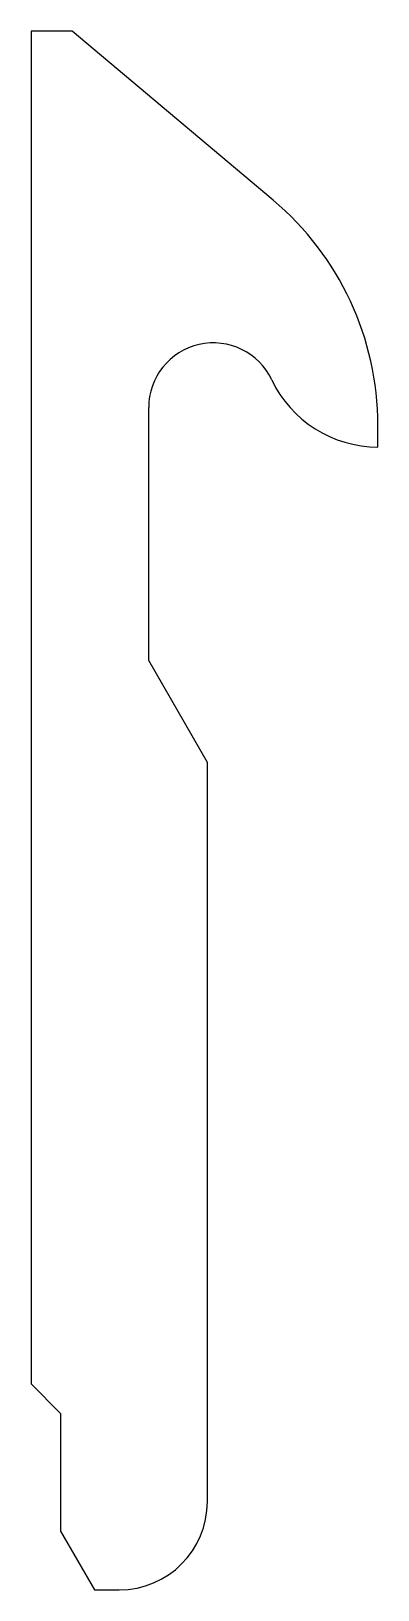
# Model space of a CAD drawing. Header units: millimetres. Extents: x 0 to 59, y -35 to 230.
import ezdxf

# ---------------------------------------------------------------- set-up
doc = ezdxf.new("R2010")
doc.units = ezdxf.units.MM

msp = doc.modelspace()

# ---------------------------------------------------------------- linework, layer by layer
at = {"color": 7, "linetype": 'Continuous', "lineweight": 25}
for p, q in [((7, 230), (0, 230)), ((0, 230), (0, 0)), ((41.17, 201.27), (7, 230)), ((20, 123), (20, 166)), ((59, 159.3), (59, 163)), ((30, 105.68), (20, 123)), ((30, -20), (30, 105.68)), ((0, 0), (5, -5)), ((5, -5), (5, -25)), ((5, -25), (10.77, -35)), ((10.77, -35), (15, -35))]:
    msp.add_line(p, q, dxfattribs=at)
for centre, radius, start, end in [((9, 163), 50, 0, 49.9494), ((31, 166), 11, 25.4146, 180), ((59, 179.3), 20, 205.4146, 270), ((15, -20), 15, 270, 0)]:
    msp.add_arc(centre, radius, start, end, dxfattribs=at)

doc.saveas('drawing.dxf')
